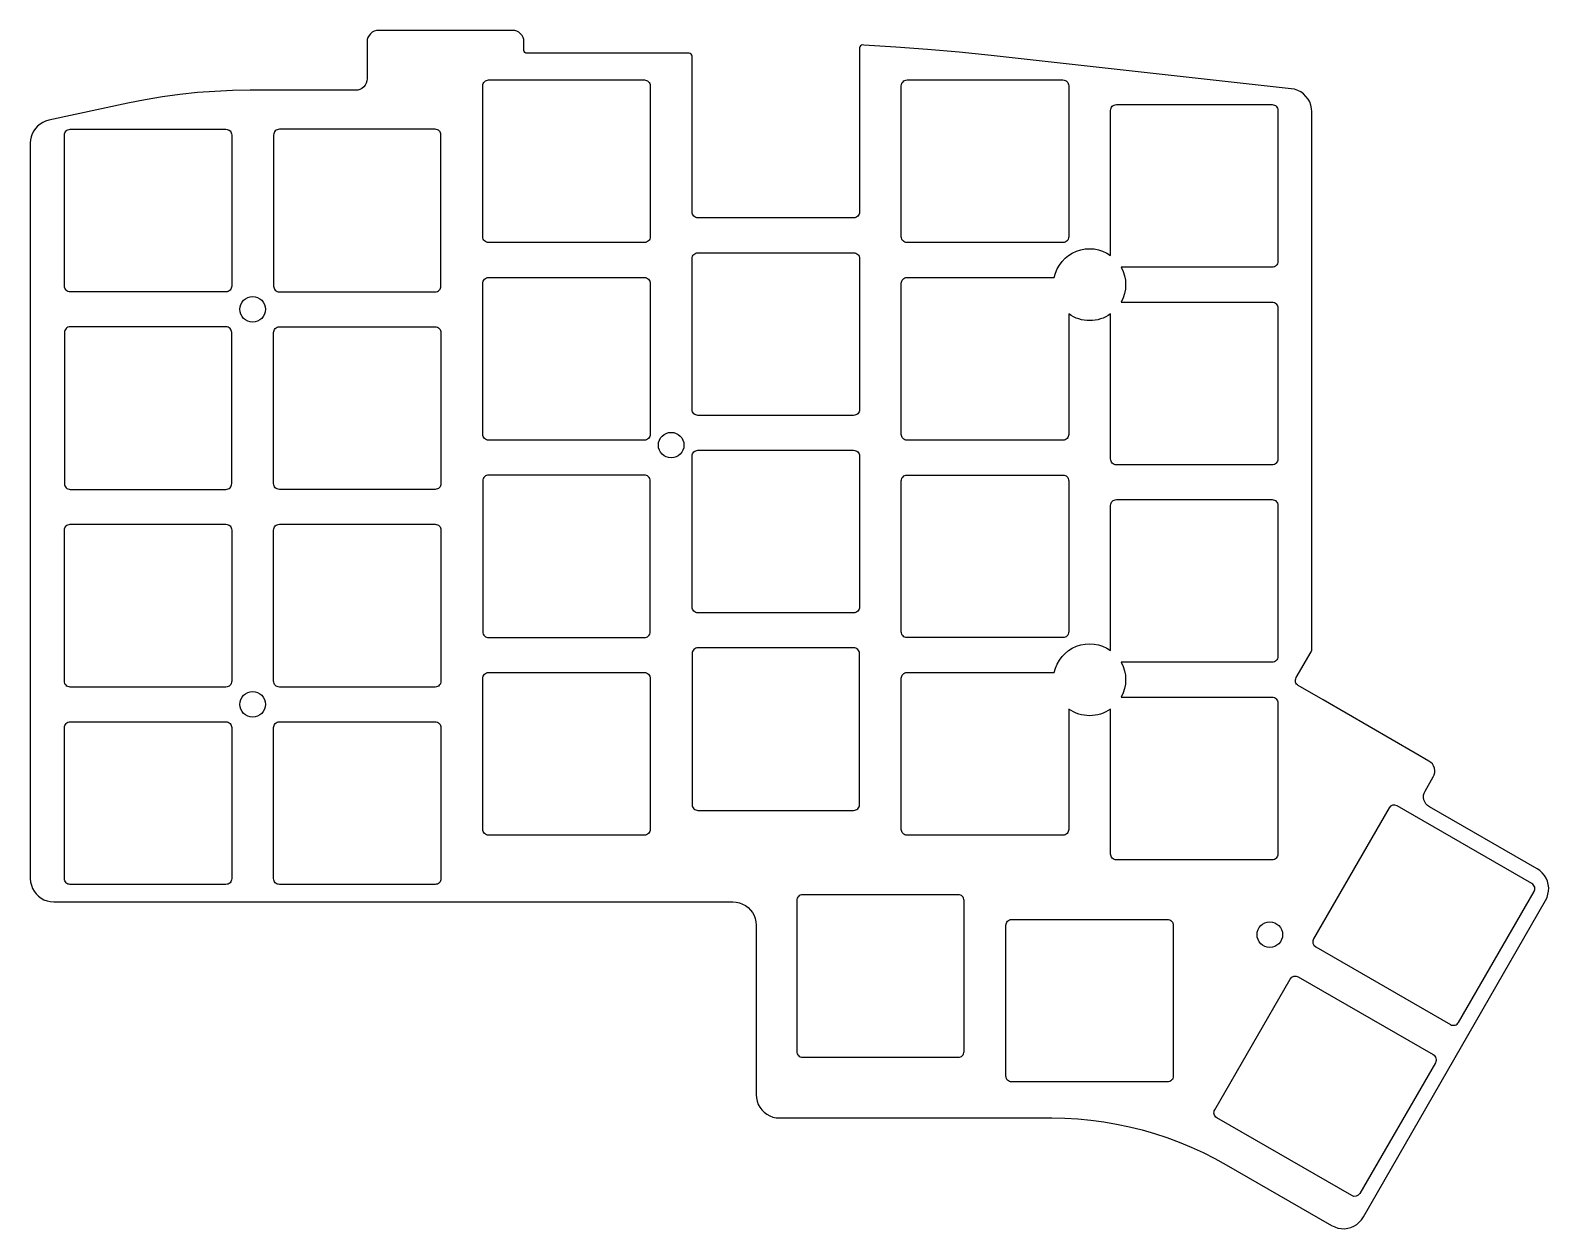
# Model space of a CAD drawing. Header units: millimetres. Extents: x 21 to 152, y -244 to -141.
import ezdxf

# ---------------------------------------------------------------- set-up
doc = ezdxf.new("R2010")
doc.units = ezdxf.units.MM
doc.layers.add('CUTOUTS', color=1, linetype='CONTINUOUS')
doc.layers.add('PERIMETER', color=5, linetype='CONTINUOUS')

msp = doc.modelspace()

# ---------------------------------------------------------------- linework, layer by layer
at = {"layer": 'CUTOUTS'}
for points in [[(74.7, -145.38), (74.7, -158.38, -0.414214), (74.2, -158.88), (60.8, -158.88, -0.414214), (60.3, -158.38), (60.3, -145.38, -0.414214), (60.8, -144.88), (74.2, -144.88, -0.414214)], [(96.8, -144.88), (110.2, -144.88, -0.414214), (110.7, -145.38), (110.7, -158.38, -0.414214), (110.2, -158.88), (96.8, -158.88, -0.414214), (96.3, -158.38), (96.3, -145.38, -0.414214)], [(128.2, -178), (114.8, -178, -0.414214), (114.3, -177.5), (114.3, -165.02, -0.320063), (110.7, -165.02), (110.7, -175.38, -0.414214), (110.2, -175.88), (96.8, -175.88, -0.414214), (96.3, -175.38), (96.3, -162.38, -0.414214), (96.8, -161.88), (109.46, -161.88, -0.542191), (114.3, -159.98), (114.3, -147.5, -0.414214), (114.8, -147), (128.2, -147, -0.414214), (128.7, -147.5), (128.7, -160.5, -0.414214), (128.2, -161), (115.21, -161, -0.258045), (115.21, -164), (128.2, -164, -0.414214), (128.7, -164.5), (128.7, -177.5, -0.414214)], [(24.8, -149.12), (38.2, -149.12, -0.414214), (38.7, -149.62), (38.7, -162.62, -0.414214), (38.2, -163.12), (24.8, -163.12, -0.414214), (24.3, -162.62), (24.3, -149.62, -0.414214)], [(42.8, -149.12, 0.414214), (42.3, -149.62), (42.3, -162.62, 0.414214), (42.8, -163.12), (56.2, -163.12, 0.414214), (56.7, -162.62), (56.7, -149.62, 0.414214), (56.2, -149.12)], [(78.8, -159.75), (92.2, -159.75, -0.414214), (92.7, -160.25), (92.7, -173.25, -0.414214), (92.2, -173.75), (78.8, -173.75, -0.414214), (78.3, -173.25), (78.3, -160.25, -0.414214)], [(60.8, -161.88), (74.2, -161.88, -0.414214), (74.7, -162.38), (74.7, -175.38, -0.414214), (74.2, -175.88), (60.8, -175.88, -0.414214), (60.3, -175.38), (60.3, -162.38, -0.414214)], [(24.8, -166.12, 0.414214), (24.3, -166.62), (24.3, -179.62, 0.414214), (24.8, -180.12), (38.2, -180.12, 0.414214), (38.7, -179.62), (38.7, -166.62, 0.414214), (38.2, -166.12)], [(42.8, -166.12), (56.2, -166.12, -0.414214), (56.7, -166.62), (56.7, -179.62, -0.414214), (56.2, -180.12), (42.8, -180.12, -0.414214), (42.3, -179.62), (42.3, -166.62, -0.414214)], [(78.8, -176.75), (92.2, -176.75, -0.414214), (92.7, -177.25), (92.7, -190.25, -0.414214), (92.2, -190.75), (78.8, -190.75, -0.414214), (78.3, -190.25), (78.3, -177.25, -0.414214)], [(60.8, -178.88, 0.414214), (60.3, -179.38), (60.3, -192.38, 0.414214), (60.8, -192.88), (74.2, -192.88, 0.414214), (74.7, -192.38), (74.7, -179.38, 0.414214), (74.2, -178.88)], [(110.7, -179.38), (110.7, -192.38, -0.414214), (110.2, -192.88), (96.8, -192.88, -0.414214), (96.3, -192.38), (96.3, -179.38, -0.414214), (96.8, -178.88), (110.2, -178.88, -0.414214)], [(110.2, -209.88), (96.8, -209.88, -0.414214), (96.3, -209.38), (96.3, -196.38, -0.414214), (96.8, -195.88), (109.46, -195.88, -0.542191), (114.3, -193.98), (114.3, -181.5, -0.414214), (114.8, -181), (128.2, -181, -0.414214), (128.7, -181.5), (128.7, -194.5, -0.414214), (128.2, -195), (115.21, -195, -0.258045), (115.21, -198), (128.2, -198, -0.414214), (128.7, -198.5), (128.7, -211.5, -0.414214), (128.2, -212), (114.8, -212, -0.414214), (114.3, -211.5), (114.3, -199.02, -0.320063), (110.7, -199.02), (110.7, -209.38, -0.414214)], [(24.8, -183.12), (38.2, -183.12, -0.414214), (38.7, -183.62), (38.7, -196.62, -0.414214), (38.2, -197.13), (24.8, -197.13, -0.414214), (24.3, -196.62), (24.3, -183.62, -0.414214)], [(42.8, -183.12), (56.2, -183.12, -0.414214), (56.7, -183.62), (56.7, -196.62, -0.414214), (56.2, -197.13), (42.8, -197.13, -0.414214), (42.3, -196.62), (42.3, -183.62, -0.414214)], [(92.7, -194.25, 0.414214), (92.2, -193.75), (78.8, -193.75, 0.414214), (78.3, -194.25), (78.3, -207.25, 0.414214), (78.8, -207.75), (92.2, -207.75, 0.414214), (92.7, -207.25)], [(60.8, -195.88), (74.2, -195.88, -0.414214), (74.7, -196.38), (74.7, -209.38, -0.414214), (74.2, -209.88), (60.8, -209.88, -0.414214), (60.3, -209.38), (60.3, -196.38, -0.414214)], [(24.3, -213.62), (24.3, -200.62, -0.414214), (24.8, -200.12), (38.2, -200.12, -0.414214), (38.7, -200.62), (38.7, -213.62, -0.414214), (38.2, -214.12), (24.8, -214.12, -0.414214)], [(42.8, -200.12), (56.2, -200.12, -0.414214), (56.7, -200.62), (56.7, -213.62, -0.414214), (56.2, -214.12), (42.8, -214.12, -0.414214), (42.3, -213.62), (42.3, -200.62, -0.414214)], [(138.95, -207.35, 0.414208), (138.26, -207.53), (131.76, -218.79, 0.414213), (131.95, -219.48), (143.55, -226.18, 0.414219), (144.24, -225.99), (150.74, -214.73, 0.414216), (150.55, -214.05)], [(87.8, -215, 0.414214), (87.3, -215.5), (87.3, -228.5, 0.414214), (87.8, -229), (101.2, -229, 0.414214), (101.7, -228.5), (101.7, -215.5, 0.414214), (101.2, -215)], [(105.8, -217.13), (119.2, -217.13, -0.414214), (119.7, -217.63), (119.7, -230.62, -0.414214), (119.2, -231.12), (105.8, -231.12, -0.414214), (105.3, -230.62), (105.3, -217.63, -0.414214)], [(130.45, -222.07), (142.05, -228.77, -0.414224), (142.24, -229.46), (135.74, -240.72, -0.414203), (135.05, -240.9), (123.45, -234.2, -0.414224), (123.26, -233.52), (129.76, -222.26, -0.414203)]]:
    msp.add_lwpolyline(points, format="xyb", close=True, dxfattribs=at)
for centre in [(40.5, -164.62), (76.5, -176.31), (40.5, -198.62), (128, -218.44)]:
    msp.add_circle(centre, 1.1, dxfattribs=at)
at = {"layer": 'PERIMETER'}
msp.add_lwpolyline([(85.81, -234.22), (109.24, -234.22), (110.36, -234.24), (111.48, -234.3), (112.6, -234.41), (113.71, -234.55), (114.82, -234.74), (115.92, -234.97), (117.01, -235.24), (118.09, -235.55), (119.15, -235.9), (120.2, -236.29), (121.24, -236.72), (122.26, -237.19), (123.26, -237.7), (124.24, -238.24), (133.32, -243.48), (133.58, -243.6), (133.85, -243.69), (134.13, -243.74), (134.42, -243.75), (134.7, -243.71), (134.98, -243.64), (135.24, -243.52), (135.48, -243.38), (135.7, -243.19), (135.89, -242.98), (136.05, -242.74), (151.72, -215.5), (151.85, -215.24), (151.93, -214.97), (151.98, -214.69), (151.99, -214.4), (151.95, -214.12), (151.88, -213.84), (151.76, -213.58), (151.62, -213.34), (151.43, -213.12), (151.22, -212.93), (150.99, -212.77), (141.73, -207.44), (141.57, -207.33), (141.43, -207.19), (141.33, -207.02), (141.26, -206.84), (141.23, -206.64), (141.23, -206.45), (141.28, -206.26), (141.36, -206.08), (142.06, -204.86), (142.14, -204.68), (142.19, -204.49), (142.19, -204.3), (142.16, -204.1), (142.09, -203.92), (141.99, -203.75), (141.85, -203.61), (141.69, -203.5), (140.51, -202.81), (132.58, -198.24), (130.45, -197.01, -0.414216), (130.27, -196.32), (131.56, -194.09, 0.131657), (131.62, -193.84), (131.62, -147.62), (131.6, -147.33), (131.54, -147.04), (131.44, -146.77), (131.29, -146.52), (131.11, -146.29), (130.9, -146.08), (130.67, -145.91), (130.41, -145.78), (130.13, -145.68), (129.84, -145.63), (104.02, -142.78), (101.29, -142.5), (98.56, -142.26), (95.82, -142.05), (93.08, -141.88), (92.96, -141.87, 0.428362), (92.7, -142.12), (92.7, -156.25, -0.414214), (92.2, -156.75), (78.8, -156.75, -0.414214), (78.3, -156.25), (78.3, -142.83, 0.414214), (78.05, -142.58), (64.09, -142.58, -0.414214), (63.84, -142.33), (63.84, -141.61), (63.82, -141.41), (63.77, -141.23), (63.68, -141.05), (63.55, -140.9), (63.4, -140.78), (63.23, -140.69), (63.04, -140.63), (62.84, -140.61), (51.34, -140.61), (51.15, -140.63), (50.96, -140.69), (50.79, -140.78), (50.64, -140.9), (50.51, -141.05), (50.42, -141.23), (50.36, -141.41), (50.34, -141.61), (50.34, -144.77), (50.32, -144.96), (50.27, -145.15), (50.18, -145.32), (50.05, -145.47), (49.9, -145.6), (49.73, -145.69), (49.54, -145.75), (49.34, -145.77), (40.28, -145.77), (38.76, -145.79), (37.25, -145.86), (35.74, -145.97), (34.24, -146.13), (32.74, -146.34), (31.25, -146.59), (29.76, -146.88), (22.95, -148.35), (22.69, -148.42), (22.45, -148.53), (22.21, -148.67), (22, -148.85), (21.82, -149.05), (21.66, -149.27), (21.54, -149.51), (21.45, -149.77), (21.39, -150.03), (21.37, -150.3), (21.37, -213.62), (21.4, -213.91), (21.46, -214.19), (21.56, -214.46), (21.69, -214.71), (21.86, -214.93), (22.07, -215.14), (22.29, -215.31), (22.54, -215.44), (22.81, -215.54), (23.09, -215.6), (23.38, -215.62), (81.81, -215.62), (82.1, -215.65), (82.38, -215.71), (82.64, -215.81), (82.89, -215.94), (83.12, -216.11), (83.32, -216.32), (83.5, -216.54), (83.63, -216.79), (83.73, -217.06), (83.79, -217.34), (83.81, -217.63), (83.81, -232.22), (83.83, -232.5), (83.89, -232.78), (83.99, -233.05), (84.13, -233.3), (84.3, -233.53), (84.5, -233.73), (84.73, -233.9), (84.98, -234.04), (85.25, -234.14), (85.53, -234.2)], format="xyb", close=True, dxfattribs=at)

doc.saveas('drawing.dxf')
